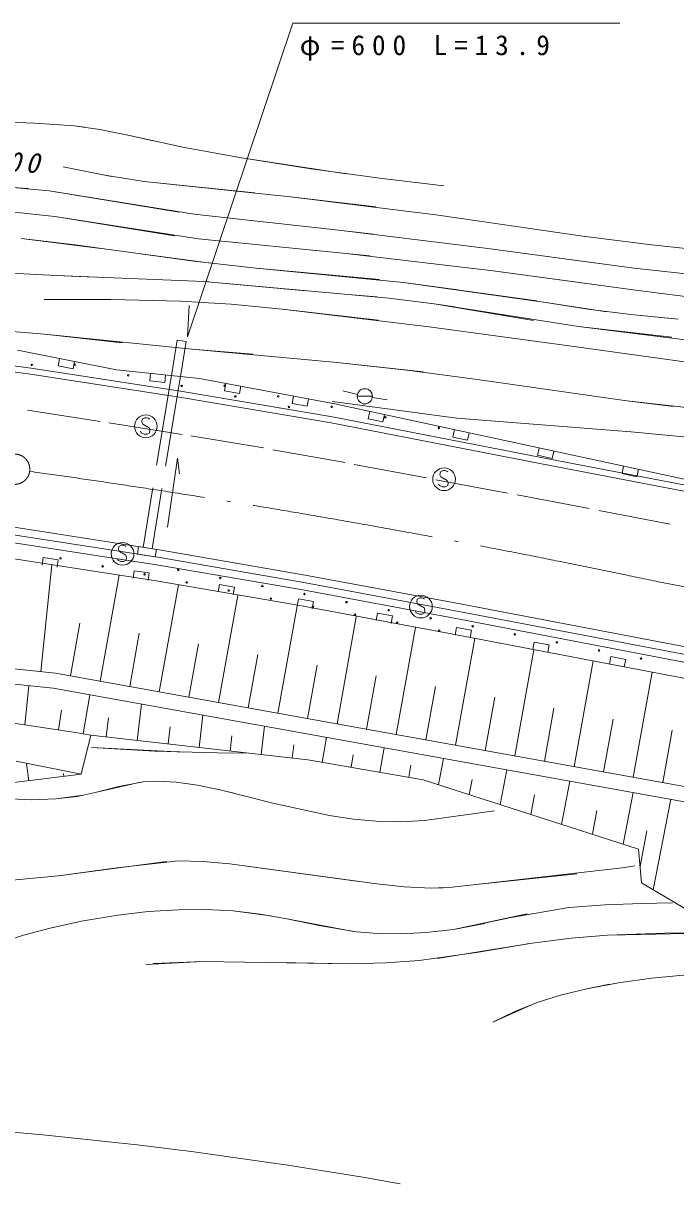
# Model space of a CAD drawing. Units: millimetres, scale not verified. Extents: x 40000 to 680000, y 20000 to 380000.
# Drawn here: x 383263 to 426355, y 263038 to 339606 of the extents above; entities that cross this region are included whole.
import ezdxf

# ---------------------------------------------------------------- set-up
doc = ezdxf.new("R2010")
doc.units = ezdxf.units.MM
doc.header["$LTSCALE"] = 1000
doc.linetypes.add('DASHED', pattern=[7.5, 6, -1.5])
doc.linetypes.add('LONG_DASHED_DOTTED', pattern=[15.25, 12, -1.5, 0.25, -1.5])
for name, color, linetype, lineweight in [('M-BGD', 7, 'Continuous', 13), ('M-BMK', 2, 'LONG_DASHED_DOTTED', 13), ('M-STR-HTXT', 7, 'Continuous', 13)]:
    doc.layers.add(name, color=color, linetype=linetype, lineweight=lineweight)
doc.layers.add('M-BMK-HTXT', color=7, linetype='Continuous')
doc.styles.add('ＭＳ ゴシック', font='')
doc.styles.get('ＭＳ ゴシック').set_extended_font_data('MS Gothic')

msp = doc.modelspace()

# ---------------------------------------------------------------- linework, layer by layer
at = {"layer": 'M-BGD'}
for p, q in [((381626, 333090), (384030, 333018)), ((381626, 333090), (384030, 333018)), ((384030, 333018), (386621, 332834)), ((384030, 333018), (386621, 332834)), ((386621, 332834), (387341, 332744)), ((386621, 332834), (388327, 332587)), ((388327, 332587), (390287, 332189)), ((390287, 332189), (391845, 331841)), ((390287, 332189), (393805, 331431)), ((393805, 331431), (397543, 330736)), ((385902, 330131), (389083, 329494)), ((385902, 330131), (388658, 329575)), ((397543, 330736), (404580, 329673)), ((397543, 330736), (402284, 329991)), ((388658, 329575), (391260, 329156)), ((402284, 329991), (406959, 329358)), ((406959, 329358), (411034, 328880)), ((376399, 329195), (383594, 328707)), ((380680, 328924), (384983, 328552)), ((384983, 328552), (393562, 327150)), ((384983, 328552), (394551, 327006)), ((391260, 329156), (398534, 328413)), ((391260, 329156), (400921, 328158)), ((400921, 328158), (406551, 327491)), ((400921, 328158), (410515, 326956)), ((381642, 327239), (385343, 326859)), ((394551, 327006), (404291, 325922)), ((410515, 326956), (420216, 325558)), ((385343, 326859), (393259, 325583)), ((385343, 326859), (394845, 325375)), ((404291, 325922), (406397, 325696)), ((404291, 325922), (413936, 324735)), ((420216, 325558), (424745, 324978)), ((420216, 325558), (424580, 324998)), ((383119, 325397), (388399, 324752)), ((383119, 325397), (386698, 324992)), ((386698, 324992), (390380, 324472)), ((394845, 325375), (404599, 324416)), ((413936, 324735), (421618, 323699)), ((413936, 324735), (423603, 323445)), ((424580, 324998), (429120, 324519)), ((390380, 324472), (395654, 323770)), ((390380, 324472), (394541, 323904)), ((394541, 323904), (398637, 323451)), ((404599, 324416), (406146, 324262)), ((404599, 324416), (414286, 323275)), ((375840, 323476), (385435, 322961)), ((398637, 323451), (402023, 323148)), ((398637, 323451), (406797, 322691)), ((398637, 323451), (408385, 322498)), ((414286, 323275), (421287, 322322)), ((414286, 323275), (423865, 321972)), ((423603, 323445), (433345, 322378)), ((385435, 322961), (388002, 322854)), ((385435, 322961), (395197, 322576)), ((395197, 322576), (395528, 322553)), ((395197, 322576), (401921, 321941)), ((395197, 322576), (404713, 321719)), ((408385, 322498), (411973, 322006)), ((408385, 322498), (417183, 321281)), ((408385, 322498), (417776, 321187)), ((404713, 321719), (406621, 321554)), ((404713, 321719), (407417, 321472)), ((404713, 321719), (407417, 321472)), ((423865, 321972), (428429, 321387)), ((384653, 321382), (389055, 321378)), ((389055, 321378), (393652, 321266)), ((393652, 321266), (394394, 321230)), ((393652, 321266), (396986, 321062)), ((396986, 321062), (400371, 320749)), ((407417, 321472), (410393, 321094)), ((407417, 321472), (410393, 321094)), ((410393, 321094), (411761, 320884)), ((410393, 321094), (416952, 320003)), ((410393, 321094), (419924, 319599)), ((417776, 321187), (421797, 320570)), ((417776, 321187), (420541, 320746)), ((417776, 321187), (420541, 320746)), ((400371, 320749), (406708, 320004)), ((400371, 320749), (410080, 319571)), ((420541, 320746), (423387, 320394)), ((420541, 320746), (423387, 320394)), ((423387, 320394), (426315, 320110)), ((423387, 320394), (426514, 320088)), ((382277, 319289), (384669, 319086)), ((410080, 319571), (419787, 318263)), ((419924, 319599), (421589, 319405)), ((419924, 319599), (426087, 318892)), ((419924, 319599), (429453, 318416)), ((384669, 319086), (389807, 318510)), ((384669, 319086), (394391, 318097)), ((393431, 318694), (393046, 316361)), ((393431, 318694), (394023, 318597)), ((394023, 318597), (393644, 316299)), ((383743, 316449), (373741, 317763)), ((383799, 316845), (373787, 318160)), ((382896, 318033), (389426, 316734)), ((394391, 318097), (398424, 317775)), ((394391, 318097), (403998, 317230)), ((419787, 318263), (429492, 316899)), ((385670, 317481), (385573, 316991)), ((386554, 316795), (386651, 317286)), ((403998, 317230), (409664, 316596)), ((403998, 317230), (408769, 316702)), ((393716, 314916), (383743, 316449)), ((393780, 315311), (383799, 316845)), ((385573, 316991), (386554, 316795)), ((389426, 316734), (394909, 316169)), ((391670, 316503), (391619, 316005)), ((392613, 315903), (392665, 316400)), ((408769, 316702), (413425, 316085)), ((391619, 316005), (392613, 315903)), ((394909, 316169), (403840, 314495)), ((396650, 315843), (396558, 315352)), ((397541, 315167), (397633, 315659)), ((413425, 316085), (423123, 314696)), ((403605, 313244), (393716, 314916)), ((403677, 313637), (393780, 315311)), ((396558, 315352), (397541, 315167)), ((401116, 315006), (401024, 314514)), ((402006, 314330), (402099, 314821)), ((405331, 315111), (404359, 315346)), ((405317, 314993), (406317, 314993)), ((406310, 314912), (407297, 314749)), ((423123, 314696), (426197, 314316)), ((423123, 314696), (432786, 313592)), ((388341, 313331), (383552, 314074)), ((401024, 314514), (402006, 314330)), ((403690, 314642), (411892, 313547)), ((442961, 306070), (403840, 314495)), ((406146, 313999), (406040, 313510)), ((393754, 312467), (388916, 313241)), ((391123, 313491), (391093, 313311)), ((391093, 313311), (391153, 313161)), ((391303, 313581), (391123, 313491)), ((391423, 313581), (391303, 313581)), ((391543, 313551), (391423, 313581)), ((391603, 313491), (391543, 313551)), ((417382, 310554), (403605, 313244)), ((417458, 310947), (403677, 313637)), ((406040, 313510), (407018, 313299)), ((407018, 313299), (407123, 313788)), ((411892, 313547), (423393, 312652)), ((391063, 312591), (391003, 312681)), ((391243, 312501), (391063, 312591)), ((391153, 313161), (391573, 312921)), ((391453, 312501), (391243, 312501)), ((391603, 312591), (391453, 312501)), ((391573, 312921), (391633, 312771)), ((391633, 312771), (391603, 312591)), ((411734, 312795), (411629, 312306)), ((412607, 312096), (412712, 312584)), ((423393, 312652), (435413, 311505)), ((399128, 311582), (394329, 312383)), ((411629, 312306), (412607, 312096)), ((393449, 310907), (392794, 306366)), ((393449, 310907), (393583, 309877)), ((404514, 310615), (399738, 311468)), ((417323, 311591), (417218, 311103)), ((417218, 311103), (418195, 310892)), ((442961, 306070), (417458, 310947)), ((418195, 310892), (418301, 311381)), ((409890, 309604), (405120, 310484)), ((442886, 305677), (417382, 310554)), ((422912, 310388), (422807, 309899)), ((423784, 309689), (423889, 310177)), ((415247, 308605), (410508, 309486)), ((410813, 310001), (410783, 309821)), ((410783, 309821), (410843, 309671)), ((410993, 310091), (410813, 310001)), ((410843, 309671), (411263, 309431)), ((411113, 310091), (410993, 310091)), ((411233, 310061), (411113, 310091)), ((411293, 310001), (411233, 310061)), ((411263, 309431), (411323, 309281)), ((422807, 309899), (423784, 309689)), ((410753, 309101), (410693, 309191)), ((410933, 309011), (410753, 309101)), ((411143, 309011), (410933, 309011)), ((411293, 309101), (411143, 309011)), ((411323, 309281), (411293, 309101)), ((420640, 307583), (415878, 308496)), ((425983, 306558), (421269, 307462)), ((382250, 306414), (392372, 304842)), ((392291, 304349), (382180, 305919)), ((392208, 303852), (382101, 305416)), ((389585, 305077), (389555, 304897)), ((389555, 304897), (389615, 304747)), ((389765, 305167), (389585, 305077)), ((389615, 304747), (390035, 304507)), ((389885, 305167), (389765, 305167)), ((390005, 305137), (389885, 305167)), ((390065, 305077), (390005, 305137)), ((390802, 304580), (390879, 305074)), ((390879, 305074), (392065, 304890)), ((392065, 304890), (391988, 304396)), ((392372, 304842), (401875, 303201)), ((392040, 302815), (381958, 304375)), ((384587, 304352), (384515, 303857)), ((385576, 304208), (384587, 304352)), ((385505, 303713), (385576, 304208)), ((389525, 304177), (389465, 304267)), ((389705, 304087), (389525, 304177)), ((389915, 304087), (389705, 304087)), ((390065, 304177), (389915, 304087)), ((390035, 304507), (390095, 304357)), ((390095, 304357), (390065, 304177)), ((391988, 304396), (390802, 304580)), ((401787, 302709), (392291, 304349)), ((384422, 296829), (385148, 303882)), ((390599, 303479), (390527, 302984)), ((391589, 303335), (390599, 303479)), ((391517, 302840), (391589, 303335)), ((401721, 302229), (392208, 303852)), ((388338, 296199), (389599, 303193)), ((401535, 301195), (392040, 302815)), ((392250, 295494), (393522, 302549)), ((396233, 302582), (396143, 302090)), ((397217, 302403), (396233, 302582)), ((411676, 300870), (401787, 302709)), ((401875, 303201), (411768, 301362)), ((396162, 294789), (397434, 301846)), ((397127, 301911), (397217, 302403)), ((411616, 300366), (401721, 302229)), ((409462, 301689), (409282, 301599)), ((409582, 301689), (409462, 301689)), ((409702, 301659), (409582, 301689)), ((400074, 294084), (401346, 301144)), ((401446, 301632), (401357, 301140)), ((402430, 301453), (401446, 301632)), ((411420, 299335), (401535, 301195)), ((402340, 300961), (402430, 301453)), ((409282, 301599), (409252, 301419)), ((409252, 301419), (409312, 301269)), ((409312, 301269), (409732, 301029)), ((409762, 301599), (409702, 301659)), ((409732, 301029), (409792, 300879)), ((411768, 301362), (480598, 288241)), ((403986, 293379), (405258, 300441)), ((406660, 300682), (406570, 300190)), ((407644, 300503), (406660, 300682)), ((407554, 300011), (407644, 300503)), ((409222, 300699), (409162, 300789)), ((409402, 300609), (409222, 300699)), ((409612, 300609), (409402, 300609)), ((409762, 300699), (409612, 300609)), ((409792, 300879), (409762, 300699)), ((411616, 300366), (480405, 287260)), ((480504, 287749), (411676, 300870)), ((386383, 296552), (387008, 300024)), ((407897, 292675), (409170, 299739)), ((411873, 299732), (411784, 299240)), ((412857, 299552), (411873, 299732)), ((412767, 299060), (412857, 299552)), ((385405, 296728), (363780, 298954)), ((390294, 295847), (390929, 299368)), ((394206, 295142), (394842, 298670)), ((480208, 286228), (411420, 299335)), ((411809, 291970), (413079, 299018)), ((417011, 298778), (416918, 298287)), ((417994, 298591), (417011, 298778)), ((398118, 294437), (398754, 297966)), ((415721, 291265), (416984, 298274)), ((417900, 298100), (417994, 298591)), ((385251, 295740), (367394, 297581)), ((402030, 293732), (402666, 297262)), ((419633, 290560), (420889, 297530)), ((422065, 297815), (421972, 297324)), ((423047, 297628), (422065, 297815)), ((422954, 297137), (423047, 297628)), ((385405, 296728), (428434, 288974)), ((405942, 293027), (406578, 296558)), ((423545, 289855), (424794, 296786)), ((383374, 293322), (383639, 295899)), ((428205, 288000), (385251, 295740)), ((409853, 292322), (410490, 295855)), ((387222, 292726), (387671, 295304)), ((413765, 291617), (414399, 295132)), ((385604, 292983), (385803, 294294)), ((390796, 292289), (391069, 294691)), ((417677, 290912), (418307, 294407)), ((386718, 292813), (380030, 293831)), ((388749, 292522), (388894, 293790)), ((394888, 291823), (395132, 293960)), ((421589, 290207), (422215, 293683)), ((387726, 292638), (386718, 292813)), ((387100, 290056), (387726, 292638)), ((387726, 292638), (402051, 291007)), ((392842, 292056), (392971, 293191)), ((396935, 291590), (397049, 292592)), ((398981, 291357), (399194, 293228)), ((403003, 290844), (403287, 292490)), ((425501, 289502), (426123, 292958)), ((387766, 291813), (393872, 291514)), ((387766, 291813), (391961, 291586)), ((401028, 291124), (401126, 291993)), ((406814, 290188), (407092, 291804)), ((391961, 291586), (396071, 291468)), ((396071, 291468), (398153, 291446)), ((402051, 291007), (409672, 289697)), ((404909, 290516), (405049, 291332)), ((410688, 289370), (411022, 291099)), ((382791, 290912), (387100, 290056)), ((383628, 289628), (383487, 290773)), ((408720, 289861), (408857, 290661)), ((414751, 288060), (415194, 290348)), ((387100, 290056), (382471, 289485)), ((385943, 289914), (385919, 290105)), ((388022, 288854), (390998, 289527)), ((389579, 289256), (391194, 289551)), ((391194, 289551), (392179, 289603)), ((392179, 289603), (393369, 289543)), ((393369, 289543), (394764, 289342)), ((393369, 289543), (394764, 289342)), ((409672, 289697), (423894, 285115)), ((412720, 288715), (412914, 289719)), ((418815, 286751), (419365, 289598)), ((385425, 288425), (387237, 288676)), ((386818, 288597), (388022, 288854)), ((386818, 288597), (388022, 288854)), ((388022, 288854), (389579, 289256)), ((394764, 289342), (396360, 289001)), ((394764, 289342), (396360, 289001)), ((396360, 289001), (397177, 288801)), ((396360, 289001), (399749, 288156)), ((416783, 287406), (417031, 288689)), ((422878, 285442), (423536, 288847)), ((382405, 288445), (383823, 288380)), ((383823, 288380), (385425, 288425)), ((385425, 288425), (386818, 288597)), ((385425, 288425), (386818, 288597)), ((399749, 288156), (403483, 287339)), ((424865, 282434), (426022, 288422)), ((403483, 287339), (405053, 287099)), ((403483, 287339), (405053, 287099)), ((409752, 287002), (414375, 287641)), ((420846, 286097), (421148, 287659)), ((405053, 287099), (406824, 286942)), ((405053, 287099), (406824, 286942)), ((406824, 286942), (407771, 286917)), ((406824, 286942), (408167, 286919)), ((408167, 286919), (409752, 287002)), ((423996, 284000), (424445, 286320)), ((423894, 285115), (424099, 282885)), ((385600, 283362), (392725, 284307)), ((389446, 283892), (393521, 284337)), ((393521, 284337), (395117, 284301)), ((393521, 284337), (395117, 284301)), ((395117, 284301), (396914, 284142)), ((395117, 284301), (396914, 284142)), ((396914, 284142), (399504, 283791)), ((396914, 284142), (405423, 282986)), ((396914, 284142), (406617, 282824)), ((381028, 282936), (385600, 283362)), ((385600, 283362), (389446, 283892)), ((385600, 283362), (388653, 283771)), ((413180, 282775), (422803, 283885)), ((413180, 282775), (419829, 283494)), ((422803, 283885), (423642, 284006)), ((406617, 282824), (408413, 282630)), ((406617, 282824), (408413, 282630)), ((406617, 282824), (408413, 282630)), ((408413, 282630), (410210, 282551)), ((408413, 282630), (410210, 282551)), ((408413, 282630), (410210, 282551)), ((410210, 282551), (411590, 282603)), ((410210, 282551), (411590, 282603)), ((410210, 282551), (410993, 282566)), ((411590, 282603), (413180, 282775)), ((411590, 282603), (413180, 282775)), ((413180, 282775), (414505, 282946)), ((424099, 282885), (428310, 280400)), ((391522, 280994), (393526, 281118)), ((393526, 281118), (395325, 281130)), ((395325, 281130), (397118, 281038)), ((397118, 281038), (399586, 280726)), ((397118, 281038), (398902, 280835)), ((397118, 281038), (398902, 280835)), ((415492, 280610), (419292, 281259)), ((419292, 281259), (421684, 281448)), ((421684, 281448), (424093, 281536)), ((424093, 281536), (426138, 281573)), ((385047, 279910), (387112, 280357)), ((387112, 280357), (389516, 280762)), ((389516, 280762), (391522, 280994)), ((398902, 280835), (400572, 280539)), ((398902, 280835), (400572, 280539)), ((400572, 280539), (405067, 279692)), ((400572, 280539), (402925, 280050)), ((411674, 279824), (416535, 280839)), ((411674, 279824), (415492, 280610)), ((383276, 279448), (385047, 279910)), ((383276, 279448), (385047, 279910)), ((385047, 279910), (385313, 279971)), ((402925, 280050), (405265, 279667)), ((405265, 279667), (406662, 279549)), ((405265, 279667), (406662, 279549)), ((406662, 279549), (408266, 279525)), ((406662, 279549), (408266, 279525)), ((408266, 279525), (409873, 279611)), ((408266, 279525), (409873, 279611)), ((409873, 279611), (411674, 279824)), ((409873, 279611), (411674, 279824)), ((411674, 279824), (413736, 280204)), ((425599, 279575), (421837, 279430)), ((429201, 279609), (422036, 279442)), ((429201, 279609), (425599, 279575)), ((381741, 278945), (383276, 279448)), ((381741, 278945), (383276, 279448)), ((416864, 278911), (410592, 277908)), ((416864, 278911), (413192, 278296)), ((416864, 278911), (416547, 278864)), ((419445, 279233), (416864, 278911)), ((419445, 279233), (416864, 278911)), ((421837, 279430), (419445, 279233)), ((421837, 279430), (419445, 279233)), ((413192, 278296), (409402, 277774)), ((395116, 277693), (391360, 277516)), ((395116, 277693), (391863, 277562)), ((404814, 277544), (395116, 277693)), ((404814, 277544), (400105, 277629)), ((407213, 277613), (404814, 277544)), ((407213, 277613), (404814, 277544)), ((409402, 277774), (407213, 277613)), ((409402, 277774), (407213, 277613)), ((422578, 276303), (424757, 276605)), ((424757, 276605), (428143, 276922)), ((418737, 275475), (420487, 275910)), ((418737, 275475), (420487, 275910)), ((420487, 275910), (422578, 276303)), ((420487, 275910), (421986, 276203)), ((415718, 274401), (417211, 274992)), ((415718, 274401), (417211, 274992)), ((417211, 274992), (418737, 275475)), ((417211, 274992), (418737, 275475)), ((414273, 273710), (416835, 274855)), ((414273, 273710), (415718, 274401)), ((414273, 273710), (415718, 274401))]:
    msp.add_line(p, q, dxfattribs=at)
at = {"layer": 'M-BGD', "linetype": 'DASHED'}
for p, q in [((393046, 316361), (391180, 305027)), ((393644, 316299), (391773, 304935))]:
    msp.add_line(p, q, dxfattribs=at)
at = {"layer": 'M-BGD'}
for centre, radius in [((383829, 317063), 50), ((386657, 317072), 50), ((390195, 316376), 50), ((393733, 315679), 50), ((396561, 315688), 50), ((405817, 314993), 500), ((397270, 314983), 50), ((400099, 314992), 50), ((400808, 314287), 50), ((403636, 314295), 50), ((391363, 313011), 750), ((407174, 313599), 50), ((410712, 312902), 50), ((411053, 309521), 750), ((389825, 304597), 750), ((385727, 304305), 50), ((388505, 303774), 50), ((391283, 303242), 50), ((393499, 303538), 50), ((394061, 302711), 50), ((396277, 303006), 50), ((399055, 302475), 50), ((396839, 302179), 50), ((399617, 301647), 50), ((401833, 301943), 50), ((409522, 301119), 750), ((402395, 301116), 50), ((404611, 301412), 50), ((407389, 300880), 50), ((405173, 300584), 50), ((410167, 300348), 50), ((407951, 300053), 50), ((410729, 299521), 50), ((412945, 299817), 50), ((415723, 299285), 50), ((418501, 298753), 50), ((421279, 298222), 50), ((424057, 297690), 50)]:
    msp.add_circle(centre, radius, dxfattribs=at)
at = {"layer": 'M-BMK'}
msp.add_line((425215, 302751), (480113, 292308), dxfattribs=at)
msp.add_circle((382699, 310180), 1000, dxfattribs=at)
msp.add_arc((300748, -284197), 600000, 78.02731, 82.05421, dxfattribs=at)
at = {"layer": 'M-STR-HTXT'}
for p, q in [((394114, 318905), (401061, 339606)), ((401061, 339606), (422651, 339606)), ((394114, 318905), (394219, 320979))]:
    msp.add_line(p, q, dxfattribs=at)
msp.add_arc((355742, -32347), 300000, 79.93726, 95.26031, dxfattribs=at)

# ---------------------------------------------------------------- texts
at = {"layer": 'M-BMK-HTXT', "insert": (380923, 329856), "char_height": 1320, "attachment_point": 7, "rotation": 357.3, "style": 'ＭＳ ゴシック'}
msp.add_mtext('\\T1.37;\\Q15;300', dxfattribs=at)
at = {"layer": 'M-STR-HTXT', "insert": (401522, 337141), "char_height": 1320, "attachment_point": 7, "style": 'ＭＳ ゴシック'}
msp.add_mtext('\\T1.51;φ=600\\~L=13.9', dxfattribs=at)

doc.saveas('drawing.dxf')
